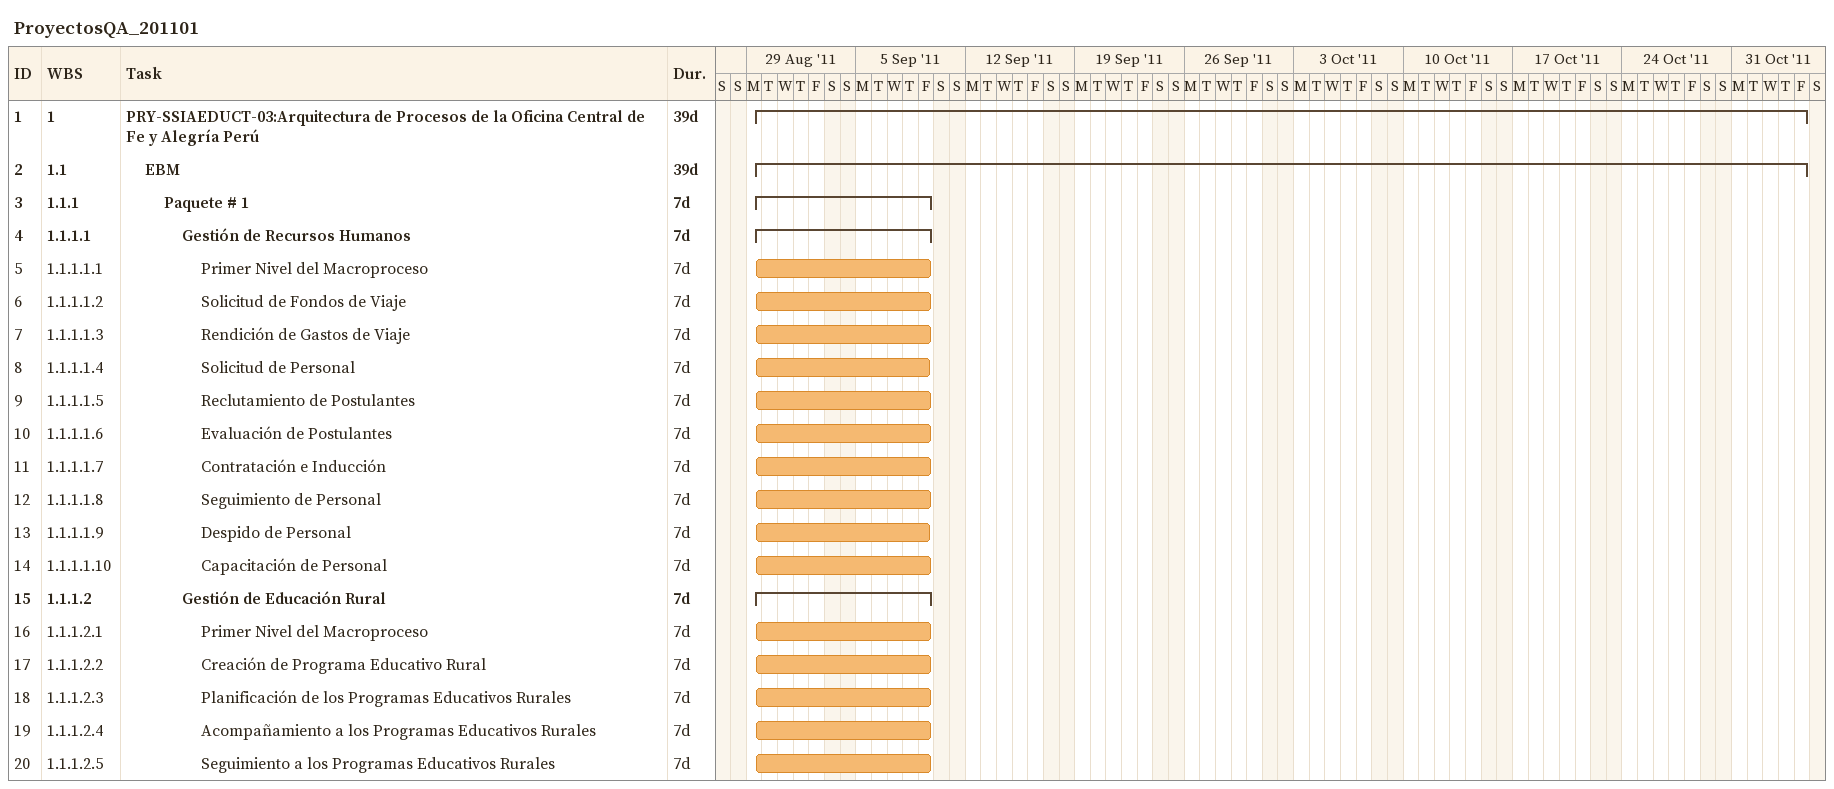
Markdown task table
ProyectosQA_201101

| ID | WBS | Task | Duration | Start | Finish |
|---|---|---|---|---|---|
| 1 | 1 | **PRY-SSIAEDUCT-03:Arquitectura de Procesos de la Oficina Central de Fe y Alegría Perú** | 39d | 2011-08-29 | 2011-11-04 |
| 2 | 1.1 | **EBM** | 39d | 2011-08-29 | 2011-11-04 |
| 3 | 1.1.1 | **Paquete # 1** | 7d | 2011-08-29 | 2011-09-09 |
| 4 | 1.1.1.1 | **Gestión de Recursos Humanos** | 7d | 2011-08-29 | 2011-09-09 |
| 5 | 1.1.1.1.1 | Primer Nivel del Macroproceso | 7d | 2011-08-29 | 2011-09-09 |
| 6 | 1.1.1.1.2 | Solicitud de Fondos de Viaje | 7d | 2011-08-29 | 2011-09-09 |
| 7 | 1.1.1.1.3 | Rendición de Gastos de Viaje | 7d | 2011-08-29 | 2011-09-09 |
| 8 | 1.1.1.1.4 | Solicitud de Personal | 7d | 2011-08-29 | 2011-09-09 |
| 9 | 1.1.1.1.5 | Reclutamiento de Postulantes | 7d | 2011-08-29 | 2011-09-09 |
| 10 | 1.1.1.1.6 | Evaluación de Postulantes | 7d | 2011-08-29 | 2011-09-09 |
| 11 | 1.1.1.1.7 | Contratación e Inducción | 7d | 2011-08-29 | 2011-09-09 |
| 12 | 1.1.1.1.8 | Seguimiento de Personal | 7d | 2011-08-29 | 2011-09-09 |
| 13 | 1.1.1.1.9 | Despido de Personal | 7d | 2011-08-29 | 2011-09-09 |
| 14 | 1.1.1.1.10 | Capacitación de Personal | 7d | 2011-08-29 | 2011-09-09 |
| 15 | 1.1.1.2 | **Gestión de Educación Rural** | 7d | 2011-08-29 | 2011-09-09 |
| 16 | 1.1.1.2.1 | Primer Nivel del Macroproceso | 7d | 2011-08-29 | 2011-09-09 |
| 17 | 1.1.1.2.2 | Creación de Programa Educativo Rural | 7d | 2011-08-29 | 2011-09-09 |
| 18 | 1.1.1.2.3 | Planificación de los Programas Educativos Rurales | 7d | 2011-08-29 | 2011-09-09 |
| 19 | 1.1.1.2.4 | Acompañamiento a los Programas Educativos Rurales | 7d | 2011-08-29 | 2011-09-09 |
| 20 | 1.1.1.2.5 | Seguimiento a los Programas Educativos Rurales | 7d | 2011-08-29 | 2011-09-09 |
